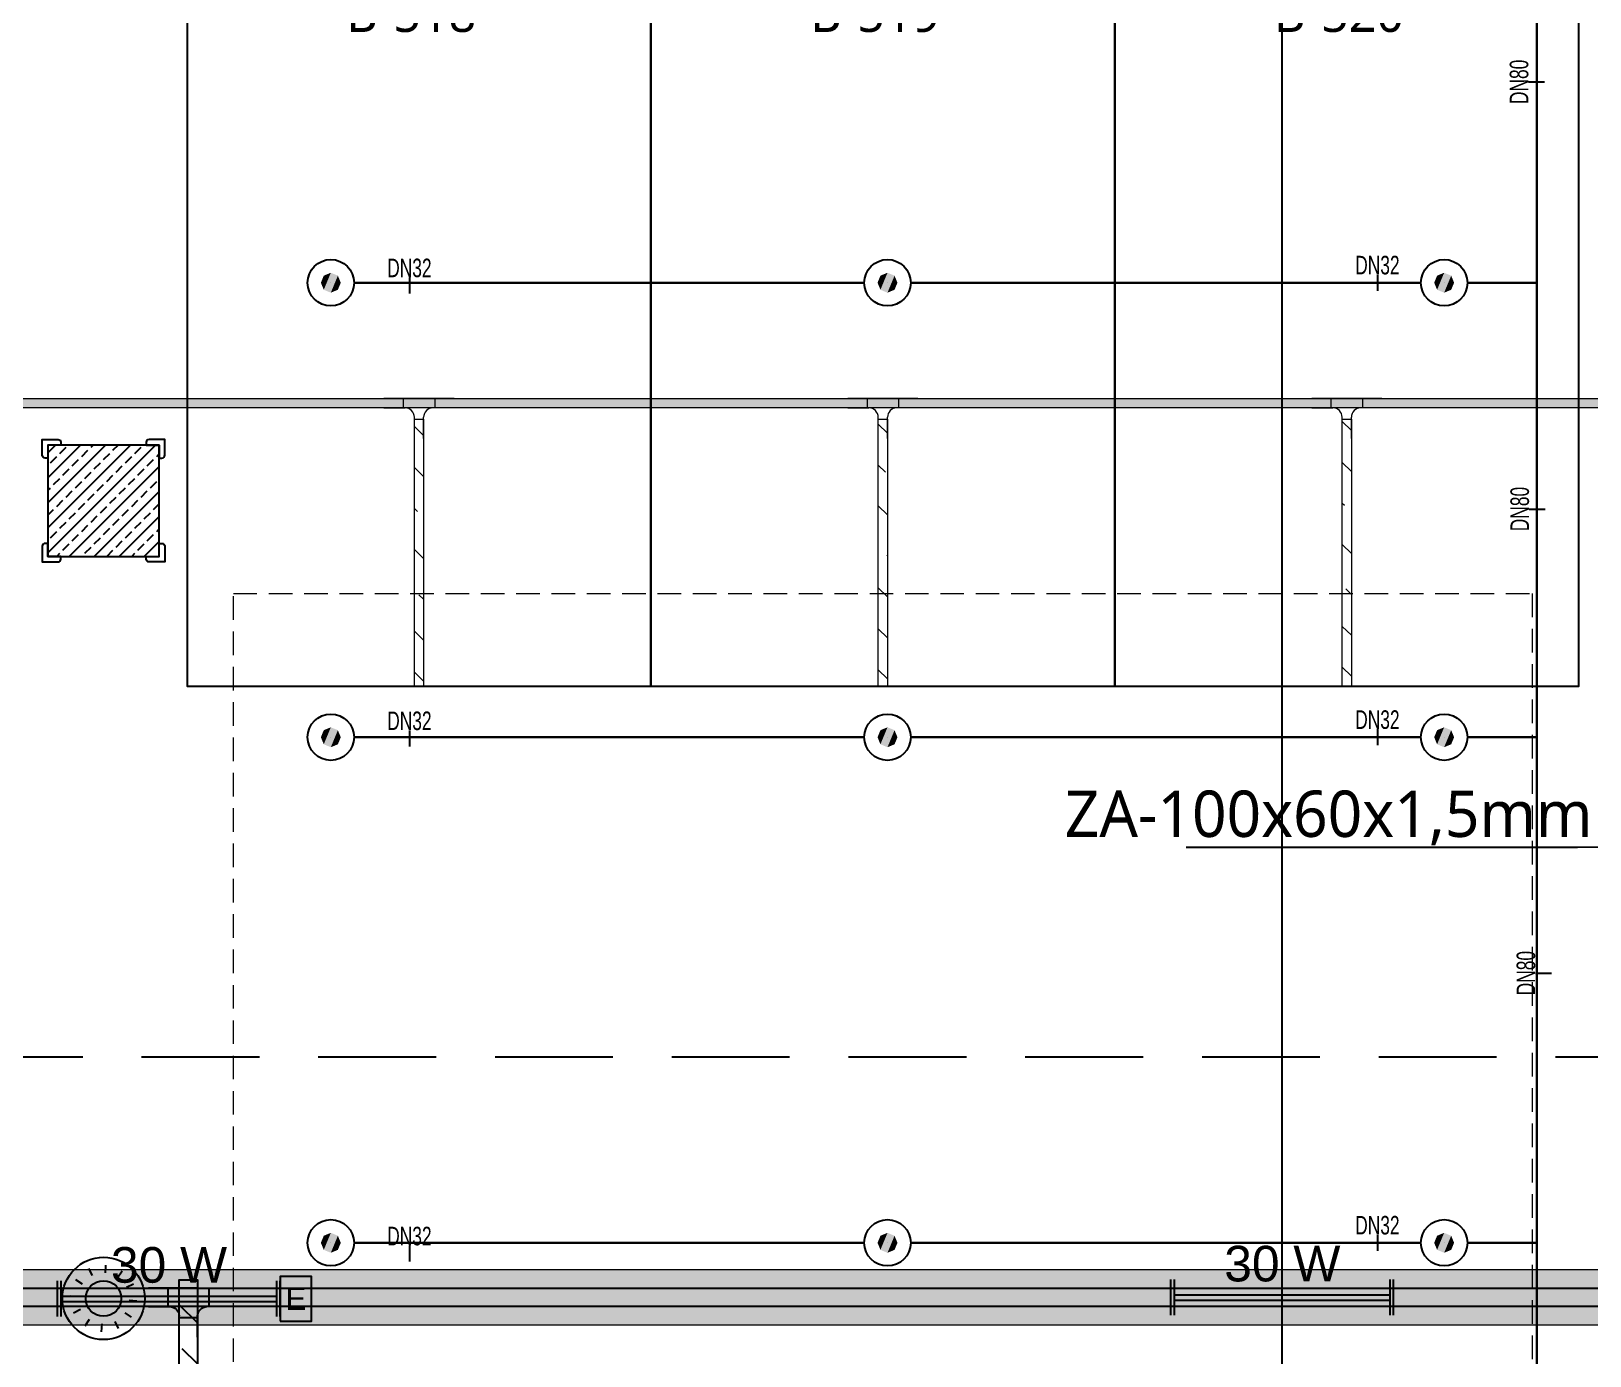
# Model space of a CAD drawing. Header units: millimetres. Extents: x -379292 to 1221486, y 92049 to 447512.
# Drawn here: x -218145 to -209745, y 156209 to 163350 of the extents above; entities that cross this region are included whole.
import ezdxf
from ezdxf import colors
from ezdxf.entities.mleader import LeaderData, LeaderLine
from ezdxf.enums import TextEntityAlignment as Align
from ezdxf.lldxf.tags import DXFTag
from ezdxf.math import Vec2, Vec3

# ---------------------------------------------------------------- set-up
doc = ezdxf.new("R2010")
doc.units = ezdxf.units.MM
doc.linetypes.add('HIDDEN', pattern=[9.525, 6.35, -3.175])
for name, color, linetype in [('-M-YNGN-BORUID', 7, 'Continuous'), ('-M-YNGN-BORUUZUN', 7, 'Continuous'), ('-M-YNGN-BORUYUK', 7, 'Continuous'), ('-M-YNGN-SPR-YUK', 7, 'Continuous'), ('-M-YNGN-ZON5-CAP-', 7, 'Continuous'), ('-M-YNGN-ZON5-SPR-', 7, 'Continuous'), ('05_HATCH CONCRETE', 141, 'Continuous'), ('05_SYMBOL', 2, 'Continuous'), ('08_DEDECTOR FLASOR', 3, 'Continuous'), ('08_HORN', 4, 'Continuous'), ('08_LAMP', 4, 'Continuous'), ('202-A-Y-MahalAd', 141, 'Continuous'), ('E_CT_ZA', 6, 'Continuous'), ('EYazı', 7, 'Continuous')]:
    doc.layers.add(name, color=color, linetype=linetype)
doc.layers.add('-M-YNGN-SPR-CAPCIZGI', color=188, linetype='Continuous', plot=False)
for name, color, linetype, lineweight in [('-M-YNGN-ZON5', 11, 'SP', 30), ('06_FORMWORK HIDDEN', 252, 'HIDDEN2', 0), ('E_CT_KA', 4, 'Continuous', 9), ('E_CT_KIRMIZI', 1, 'Continuous', 9)]:
    doc.layers.add(name, color=color, linetype=linetype, lineweight=lineweight)
doc.styles.add('CIZGI', font='tahoma.ttf', dxfattribs={"width": 0.8, "oblique": 20})
doc.styles.add('HCAD', font='HCAD.SHX', dxfattribs={"width": 0.8, "height": 0.2})
doc.styles.add('PIPESIZE', font='hcad.shx', dxfattribs={"width": 0.8})
doc.styles.add('SPR-NOT', font='romans.shx')
doc.styles.get("Standard").update_dxf_attribs({"font": 'segoeuil.ttf'})
doc.styles.add('YAZI-2', font='arial.ttf', dxfattribs={"height": 2})
tags = doc.linetypes.add('HIDDEN2', pattern=[0.1875, 0.125, -0.0625]).pattern_tags.tags
tags[6:7] = [DXFTag(74, 4), DXFTag(75, 0), DXFTag(340, '0'), DXFTag(46, 0.0), DXFTag(50, 0.0), DXFTag(44, 0.0), DXFTag(45, 0.0)]
tags[4:5] = [DXFTag(74, 4), DXFTag(75, 0), DXFTag(340, '0'), DXFTag(46, 0.0), DXFTag(50, 0.0), DXFTag(44, 0.0), DXFTag(45, 0.0)]
doc.linetypes.add('SP', pattern='A,2,-0.1,["SP",CIZGI,S=0.14,R=0.2,X=0,Y=-0.07],-0.255', length=2.355)

# ---------------------------------------------------------------- blocks, each defined once
blk = doc.blocks.new('202_Vida')
at = {"color": 0, "linetype": 'ByBlock', "ltscale": 0.2}
for points in [[(0.96, 0), (-0.96, 0)], [(0, 0.96), (0, -0.96)]]:
    blk.add_lwpolyline(points, dxfattribs=at)
at = {"color": 0, "linetype": 'ByBlock'}
for radius in [0.42, 0.23, 0.155]:
    blk.add_circle((0, 0), radius, dxfattribs=at)
blk = doc.blocks.new('202_Stoper')
at = {"color": 0, "linetype": 'ByBlock'}
for points in [[(-750, -30), (-750, -75), (-900, -75), (-900, 75), (-750, 75), (-750, 30)], [(750, -30), (750, -75), (900, -75), (900, 75), (750, 75), (750, 30)]]:
    blk.add_lwpolyline(points, dxfattribs=at)
blk.add_lwpolyline([(825, -30, 1), (825, 30), (-825, 30, 1), (-825, -30)], format="xyb", close=True, dxfattribs=at)
at = {"color": 0, "linetype": 'ByBlock', "yscale": 10, "zscale": 10, "rotation": 180}
for p, xscale in [((-877, 53), -10), ((-772, 53), 10), ((772, 53), -10), ((877, 53), 10)]:
    blk.add_blockref('202_Vida', p, dxfattribs=dict(at, xscale=xscale))
at = {"color": 0, "linetype": 'ByBlock', "yscale": 10, "zscale": 10}
for p, xscale in [((-877, -52), 10), ((-772, -52), -10), ((772, -52), 10), ((877, -52), -10)]:
    blk.add_blockref('202_Vida', p, dxfattribs=dict(at, xscale=xscale))
blk = doc.blocks.new('202_Mahalblok')
at = {"color": 0, "linetype": 'ByBlock', "flags": 128}
blk.add_lwpolyline([(0, 0), (0, 5000), (2500, 5000), (2500, 0)], close=True, dxfattribs=at)
at = {"color": 252}
blk.add_blockref('202_Stoper', (1250, 750), dxfattribs=at)
at = {"color": 0, "linetype": 'ByBlock', "ltscale": 25}
blk.add_attdef('MAHALNO', text='', height=200, dxfattribs=at).set_placement((1208.7, 1390), align=Align.BOTTOM_CENTER)
blk = doc.blocks.new('bariyer')
at = {"color": 8, "ltscale": 25}
blk.add_lwpolyline([(0, -70), (15, -70, 0.414214), (30, -55), (30, 30), (-55, 30, 0.414214), (-70, 15), (-70, 0), (0, 0)], format="xyb", close=True, dxfattribs=at)
blk = doc.blocks.new('OtoParkBodrumKatMimari')
at = {"layer": '05_HATCH CONCRETE'}
h = blk.add_hatch(dxfattribs=at)
h.set_pattern_fill('ANSI33', color=8, scale=15, angle=180, style=0)
h.set_pattern_definition([(225, (905000, -3e-07), (67.351921, -67.351921), []), (225, (904932.65, -3e-07), (67.351921, -67.351921), [47.625, -23.8125])])
h.paths.add_polyline_path([(28900, 60300), (28300, 60300), (28300, 59700), (28900, 59700)])
at = {"color": 5}
blk.add_lwpolyline([(28900, 60300), (28300, 60300), (28300, 59700), (28900, 59700)], close=True, dxfattribs=at)
at = {"layer": '05_SYMBOL', "color": 252, "linetype": 'HIDDEN', "ltscale": 100}
blk.add_lwpolyline([(128500, 57000), (19400, 57000)], dxfattribs=at)
at = {"layer": '06_FORMWORK HIDDEN', "linetype": 'HIDDEN', "ltscale": 20}
blk.add_lwpolyline([(29300, 59500), (36300, 59500), (36300, 52500), (29300, 52500)], close=True, dxfattribs=at)
at = {"layer": '05_SYMBOL', "color": 8, "xscale": -1}
blk.add_blockref('bariyer', (28300, 60300), dxfattribs=at)
at = {"layer": '05_SYMBOL', "color": 8}
blk.add_blockref('bariyer', (28900, 60300), dxfattribs=at)
at = {"layer": '05_SYMBOL', "color": 8, "rotation": 180}
blk.add_blockref('bariyer', (28300, 59700), dxfattribs=at)
at = {"layer": '05_SYMBOL', "color": 8, "xscale": -1, "rotation": 180}
blk.add_blockref('bariyer', (28900, 59700), dxfattribs=at)
at = {"layer": '202-A-Y-MahalAd', "color": 8, "ltscale": 25}
ref = blk.add_blockref('202_Mahalblok', (29050, 64000), dxfattribs=dict(at, xscale=-1, rotation=180))
ref.add_attrib('MAHALNO', 'B-518', dxfattribs={"layer": '0', "color": 0, "linetype": 'ByBlock', "ltscale": 25, "height": 200}).set_placement((30258.7, 62466.6), align=Align.BOTTOM_CENTER)
ref = blk.add_blockref('202_Mahalblok', (31550, 64000), dxfattribs=dict(at, xscale=-1, rotation=180))
ref.add_attrib('MAHALNO', 'B-519', dxfattribs={"layer": '0', "color": 0, "linetype": 'ByBlock', "ltscale": 25, "height": 200}).set_placement((32758.7, 62466.6), align=Align.BOTTOM_CENTER)
ref = blk.add_blockref('202_Mahalblok', (34050, 64000), dxfattribs=dict(at, xscale=-1, rotation=180))
ref.add_attrib('MAHALNO', 'B-520', dxfattribs={"layer": '0', "color": 0, "linetype": 'ByBlock', "ltscale": 25, "height": 200}).set_placement((35258.7, 62466.6), align=Align.BOTTOM_CENTER)
blk = doc.blocks.new('SP-C-UP-12')
at = {"ltscale": 10}
blk.add_line((0, 0), (0, 0), dxfattribs=at)
at = {"color": 1, "linetype": 'Continuous'}
blk.add_circle((0, 0), 12.5, dxfattribs=at)
at = {"ltscale": 10}
for points in [[(-5.37, 0), (-3.8, 3.8), (-3.8, -3.8), (0, 5.37)], [(-3.8, -3.8), (0, 5.37), (0, -5.37), (3.8, 3.8)], [(0, -5.37), (3.8, 3.8), (3.8, -3.8), (5.37, 0)]]:
    blk.add_solid(points, dxfattribs=at)
at = {"layer": '-M-YNGN-SPR-YUK', "style": 'SPR-NOT', "width": 0.5, "flags": 9}
for tag, p in [('YUK', (0, 17.77)), ('CAP', (0, 14.42)), ('TIP', (0.2, 10.78))]:
    blk.add_attdef(tag, text='', height=2.5, dxfattribs=at).set_placement(p, align=Align.MIDDLE_CENTER)
blk = doc.blocks.new('SPRKL100')
at = {"layer": '-M-YNGN-SPR-CAPCIZGI'}
blk.add_line((0, 0.431), (0, -0.431), dxfattribs=at)
at = {"layer": '-M-YNGN-BORUID', "color": 0, "style": 'HCAD', "width": 0.8, "flags": 1}
blk.add_attdef('DIC', text='', height=0.4, dxfattribs=at).set_placement((0, -1.693), align=Align.CENTER)
at = {"layer": '-M-YNGN-BORUUZUN', "color": 0, "style": 'HCAD', "width": 0.7}
blk.add_attdef('BOY', text='', height=0.8, dxfattribs=at).set_placement((0, -1.08), align=Align.CENTER)
at = {"layer": '-M-YNGN-BORUYUK', "color": 6, "style": 'PIPESIZE', "width": 0.8}
blk.add_attdef('YUK', text='', height=0.5, dxfattribs=at).set_placement((0, 1.866), align=Align.CENTER)
at = {"color": 0, "style": 'PIPESIZE', "width": 0.7}
blk.add_attdef('CAP', text='', height=1, dxfattribs=at).set_placement((0, 0.45), align=Align.CENTER)
blk = doc.blocks.new('A$C69E8C7F8')
at = {"layer": '-M-YNGN-ZON5', "ltscale": 500}
for p, q in [((-5413.81, 4436.86), (-5413.81, 6568.39)), ((-6051.31, 6026.86), (-5776.31, 6026.86)), ((-5751.31, 6026.86), (-5476.31, 6026.86)), ((-5413.81, 6026.86), (-5451.31, 6026.86)), ((-6051.31, 5781.86), (-5776.31, 5781.86)), ((-5751.31, 5781.86), (-5476.31, 5781.86)), ((-5413.81, 5781.86), (-5451.31, 5781.86)), ((-6051.31, 5509.36), (-5776.31, 5509.36)), ((-5751.31, 5509.36), (-5476.31, 5509.36)), ((-5413.81, 5509.36), (-5451.31, 5509.36))]:
    blk.add_line(p, q, dxfattribs=at)
at = {"layer": '-M-YNGN-ZON5-CAP-'}
ref = blk.add_blockref('SPRKL100', (-5413.97, 6135.11), dxfattribs=dict(at, xscale=10.00000000000001, yscale=10.00000000000001, zscale=10.00000000000001, rotation=90))
ref.add_attrib('CAP', 'DN80', dxfattribs={"layer": '0', "color": 0, "height": 10, "rotation": 90, "style": 'PIPESIZE', "width": 0.7}).set_placement((-5418.47, 6135.11), align=Align.CENTER)
ref = blk.add_blockref('SPRKL100', (-6021.47, 6025.33), dxfattribs=dict(at, xscale=10, yscale=10, zscale=10))
ref.add_attrib('CAP', 'DN32', dxfattribs={"layer": '0', "color": 0, "height": 10, "style": 'PIPESIZE', "width": 0.7}).set_placement((-6021.47, 6029.83), align=Align.CENTER)
ref = blk.add_blockref('SPRKL100', (-5499.79, 6026.86), dxfattribs=dict(at, xscale=10, yscale=10, zscale=10))
ref.add_attrib('CAP', 'DN32', dxfattribs={"layer": '0', "color": 0, "height": 10, "style": 'PIPESIZE', "width": 0.7}).set_placement((-5499.79, 6031.36), align=Align.CENTER)
ref = blk.add_blockref('SPRKL100', (-5413.6, 5904.86), dxfattribs=dict(at, xscale=10.00000000000001, yscale=10.00000000000001, zscale=10.00000000000001, rotation=90))
ref.add_attrib('CAP', 'DN80', dxfattribs={"layer": '0', "color": 0, "height": 10, "rotation": 90, "style": 'PIPESIZE', "width": 0.7}).set_placement((-5418.1, 5904.86), align=Align.CENTER)
ref = blk.add_blockref('SPRKL100', (-5499.79, 5781.86), dxfattribs=dict(at, xscale=10, yscale=10, zscale=10))
ref.add_attrib('CAP', 'DN32', dxfattribs={"layer": '0', "color": 0, "height": 10, "style": 'PIPESIZE', "width": 0.7}).set_placement((-5499.79, 5786.36), align=Align.CENTER)
ref = blk.add_blockref('SPRKL100', (-6021.47, 5781.24), dxfattribs=dict(at, xscale=10, yscale=10, zscale=10))
ref.add_attrib('CAP', 'DN32', dxfattribs={"layer": '0', "color": 0, "height": 10, "style": 'PIPESIZE', "width": 0.7}).set_placement((-6021.47, 5785.74), align=Align.CENTER)
ref = blk.add_blockref('SPRKL100', (-5410.26, 5654.72), dxfattribs=dict(at, xscale=10.00000000000001, yscale=10.00000000000001, zscale=10.00000000000001, rotation=90))
ref.add_attrib('CAP', 'DN80', dxfattribs={"layer": '0', "color": 0, "height": 10, "rotation": 90, "style": 'PIPESIZE', "width": 0.7}).set_placement((-5414.76, 5654.72), align=Align.CENTER)
ref = blk.add_blockref('SPRKL100', (-5499.79, 5509.36), dxfattribs=dict(at, xscale=10, yscale=10, zscale=10))
ref.add_attrib('CAP', 'DN32', dxfattribs={"layer": '0', "color": 0, "height": 10, "style": 'PIPESIZE', "width": 0.7}).set_placement((-5499.79, 5513.86), align=Align.CENTER)
ref = blk.add_blockref('SPRKL100', (-6021.47, 5503.51), dxfattribs=dict(at, xscale=10, yscale=10, zscale=10))
ref.add_attrib('CAP', 'DN32', dxfattribs={"layer": '0', "color": 0, "height": 10, "style": 'PIPESIZE', "width": 0.7}).set_placement((-6021.47, 5508.01), align=Align.CENTER)
at = {"layer": '-M-YNGN-ZON5-SPR-', "ltscale": 25}
for p in [(-6063.81, 6026.86), (-5763.81, 6026.86), (-5463.81, 6026.86), (-6063.81, 5781.86), (-5763.81, 5781.86), (-5463.81, 5781.86), (-6063.81, 5509.36), (-5763.81, 5509.36), (-5463.81, 5509.36)]:
    blk.add_blockref('SP-C-UP-12', p, dxfattribs=at)
blk = doc.blocks.new('*U733')
h = blk.add_hatch()
h.set_pattern_fill('ANSI33', color=0, scale=50, angle=1, style=0)
h.paths.add_polyline_path([(-53157.2, 50), (112.8, 50), (112.8, 0), (-53157.2, 0)])
at = {"color": 0}
blk.add_lwpolyline([(-53157.2, 50), (112.8, 50), (112.8, 0), (-53157.2, 0)], close=True, dxfattribs=at)
at = {"ltscale": 25, "flags": 1}
for tag, p in [('YUKSEKLIK', (-228.6, -148.7)), ('KALINLIK', (-228.6, -213.3))]:
    blk.add_attdef(tag, p, '', height=50, dxfattribs=at)
blk = doc.blocks.new('*U934')
h = blk.add_hatch()
h.set_pattern_fill('ANSI33', color=0, scale=50, angle=1, style=0)
h.paths.add_polyline_path([(-4340.4, 100), (59.6, 100), (59.6, 0), (-4340.4, 0)])
at = {"color": 0}
blk.add_lwpolyline([(-4340.4, 100), (59.6, 100), (59.6, 0), (-4340.4, 0)], close=True, dxfattribs=at)
at = {"ltscale": 25, "flags": 1}
for tag, p in [('YUKSEKLIK', (-228.6, -148.7)), ('KALINLIK', (-228.6, -213.3))]:
    blk.add_attdef(tag, p, '', height=50, dxfattribs=at)
blk = doc.blocks.new('*U426')
at = {"color": 0}
for p, q in [((264, 264), (-164, 264)), ((-60, 264), (-60, 164)), ((0, 264), (264, 264)), ((160, 264), (160, 164)), ((-164, 164), (-50, 164)), ((0, 0), (0, 114)), ((0, 104), (100, 104)), ((100, 0), (100, 114)), ((264, 164), (150, 164))]:
    blk.add_line(p, q, dxfattribs=at)
for centre, start, end in [((-50, 114), 0, 90), ((150, 114), 90, 180)]:
    blk.add_arc(centre, 50, start, end, dxfattribs=at)
blk = doc.blocks.new('_DOT')
at = {"color": 0, "linetype": 'ByBlock'}
blk.add_line((-0.5, 0), (-1, 0), dxfattribs=at)
at = {"color": 0, "linetype": 'ByBlock', "const_width": 0.5}
blk.add_lwpolyline([(-0.25, 0, 1), (0.25, 0, 1)], format="xyb", close=True, dxfattribs=at)
blk = doc.blocks.new('40 W SIVA ÜSTÜ ETANJ LED 50--')
at = {"layer": '08_LAMP'}
for p, q in [((-625, -100), (-625, 100)), ((-605, -100), (-605, 100)), ((605, -100), (605, 100)), ((625, -100), (625, 100)), ((-605, 15), (605, 15)), ((-605, -15), (605, -15))]:
    blk.add_line(p, q, dxfattribs=at)
at = {"layer": '08_LAMP', "color": 2, "style": 'YAZI-2'}
blk.add_text('30 W', height=200, dxfattribs=at).set_placement((0, 90), align=Align.CENTER)
blk = doc.blocks.new('40 W SIVA ÜSTÜ ETANJ LED E 50')
at = {"layer": '08_LAMP'}
for p, q in [((-625, -100), (-625, 100)), ((-605, -100), (-605, 100)), ((605, -100), (605, 100)), ((625, -100), (625, 100)), ((-605, 15), (605, 15)), ((-605, -15), (605, -15))]:
    blk.add_line(p, q, dxfattribs=at)
blk.add_lwpolyline([(625, -125), (800, -125), (800, 125), (625, 125)], close=True, dxfattribs=at)
at = {"layer": '08_LAMP', "color": 2, "style": 'YAZI-2'}
blk.add_text('30 W', height=200, dxfattribs=at).set_placement((0, 90), align=Align.CENTER)
blk.add_text('E', height=125, dxfattribs=at).set_placement((712.5, 0), align=Align.MIDDLE)
blk = doc.blocks.new('KORNA ORT TAVAN')
at = {"layer": '08_HORN', "color": 3}
for p, q in [((9.8, 137.5), (12.8, 179.4)), ((-114.2, 77.3), (-148.9, 100.8)), ((-60.2, 124), (-78.6, 161.8)), ((77.3, 114.2), (100.8, 148.9)), ((-137.5, 9.8), (-179.4, 12.8)), ((124, 60.2), (161.8, 78.6)), ((-124, -60.2), (-161.8, -78.6)), ((114.2, -77.3), (148.9, -100.8)), ((137.5, -9.8), (179.4, -12.8)), ((-77.3, -114.2), (-100.8, -148.9)), ((-9.8, -137.5), (-12.8, -179.4)), ((60.2, -124), (78.6, -161.8))]:
    blk.add_line(p, q, dxfattribs=at)
at = {"layer": '08_HORN', "color": 1}
for major_axis, start_param, end_param in [((0, 221.8), 4.712358, 10.995543), ((0, 95.8), -1.570763777940356, 4.712421529239229)]:
    blk.add_ellipse((0, 0), major_axis=major_axis, ratio=1, start_param=start_param, end_param=end_param, dxfattribs=at)
blk = doc.blocks.new('*U655')
h = blk.add_hatch()
h.set_pattern_fill('ANSI33', color=0, scale=50, angle=1, style=0)
h.paths.add_polyline_path([(-115024.3, 100), (-249.3, 100), (-249.3, 0), (-115024.3, 0)])
at = {"color": 0}
blk.add_lwpolyline([(-115024.3, 100), (-249.3, 100), (-249.3, 0), (-115024.3, 0)], close=True, dxfattribs=at)
at = {"ltscale": 25, "flags": 1}
for tag, p in [('YUKSEKLIK', (-228.6, -148.7)), ('KALINLIK', (-228.6, -213.3))]:
    blk.add_attdef(tag, p, '', height=50, dxfattribs=at)
blk = doc.blocks.new('*U722')
h = blk.add_hatch()
h.set_pattern_fill('ANSI33', color=0, scale=50, angle=1, style=0)
h.paths.add_polyline_path([(-115264.3, 300), (-889.1, 300), (-889.1, 0), (-115264.3, 0)])
at = {"color": 0}
blk.add_lwpolyline([(-115264.3, 300), (-889.1, 300), (-889.1, 0), (-115264.3, 0)], close=True, dxfattribs=at)
at = {"ltscale": 25, "flags": 1}
for tag, p in [('YUKSEKLIK', (-228.6, -148.7)), ('KALINLIK', (-228.6, -213.3))]:
    blk.add_attdef(tag, p, '', height=50, dxfattribs=at)
blk = doc.blocks.new('*U1011')
h = blk.add_hatch()
h.set_pattern_fill('ANSI33', color=0, scale=50, angle=1, style=0)
h.paths.add_polyline_path([(-2092.9, 50), (-652.9, 50), (-652.9, 0), (-2092.9, 0)])
at = {"color": 0}
blk.add_lwpolyline([(-2092.9, 50), (-652.9, 50), (-652.9, 0), (-2092.9, 0)], close=True, dxfattribs=at)
at = {"ltscale": 25, "flags": 1}
for tag, p in [('YUKSEKLIK', (-228.6, -148.7)), ('KALINLIK', (-228.6, -213.3))]:
    blk.add_attdef(tag, p, '', height=50, dxfattribs=at)
blk = doc.blocks.new('*U1012')
at = {"color": 0}
for p, q in [((214, 214), (-164, 214)), ((-60, 214), (-60, 164)), ((0, 214), (214, 214)), ((110, 214), (110, 164)), ((-164, 164), (-50, 164)), ((0, 0), (0, 114)), ((0, 104), (50, 104)), ((50, 0), (50, 114)), ((214, 164), (100, 164))]:
    blk.add_line(p, q, dxfattribs=at)
for centre, start, end in [((-50, 114), 0, 90), ((100, 114), 90, 180)]:
    blk.add_arc(centre, 50, start, end, dxfattribs=at)

msp = doc.modelspace()

# ---------------------------------------------------------------- block references
at = {"color": 8}
msp.add_blockref('OtoParkBodrumKatMimari', (-246354.8, 100818.8), dxfattribs=at)

# ---------------------------------------------------------------- next in the draw order: linework, layer by layer
msp.add_line((-211402.1, 140801.7), (-211402.1, 188344.1), dxfattribs=at)

# ---------------------------------------------------------------- next in the draw order: block references
at = {"layer": '-M-YNGN-ZON5', "ltscale": 25, "xscale": 10, "yscale": 10, "zscale": 10}
msp.add_blockref('A$C69E8C7F8', (-155891.8, 101725.1), dxfattribs=at)
at = {"layer": '08_DEDECTOR FLASOR'}
msp.add_blockref('KORNA ORT TAVAN', (-217754.8, 156518.8), dxfattribs=at)
at = {"layer": '08_LAMP', "xscale": 0.96, "yscale": 0.96, "zscale": 0.96}
for name, p in [('40 W SIVA ÜSTÜ ETANJ LED E 50', (-217402.1, 156517.2)), ('40 W SIVA ÜSTÜ ETANJ LED 50--', (-211402.1, 156524.1))]:
    msp.add_blockref(name, p, dxfattribs=at)
at = {"layer": 'E_CT_KA', "rotation": 180}
msp.add_blockref('*U722', (-230494.1, 156674.6), dxfattribs=at)
at = {"layer": 'E_CT_KIRMIZI', "color": 1}
for name, p, rotation in [('*U733', (-229692.1, 161368.8), 180), ('*U1011', (-216029.8, 161911.7), 90.00000000000006), ('*U1011', (-213529.8, 161911.7), 90.00000000000006), ('*U1011', (-211029.8, 161911.7), 90.00000000000006)]:
    msp.add_blockref(name, p, dxfattribs=dict(at, rotation=rotation))
at = {"layer": 'E_CT_KIRMIZI', "color": 2}
for p in [(-216079.8, 161154.8), (-213579.8, 161154.8), (-211079.8, 161154.8)]:
    msp.add_blockref('*U1012', p, dxfattribs=at)
at = {"layer": 'E_CT_ZA', "color": 112}
for name, p, rotation in [('*U934', (-217247.8, 156559.2), 90), ('*U655', (-230054.1, 156574.6), 180)]:
    msp.add_blockref(name, p, dxfattribs=dict(at, rotation=rotation))
at = {"layer": 'E_CT_ZA', "color": 2, "xscale": -1}
msp.add_blockref('*U426', (-217247.8, 156310.6), dxfattribs=at)

# ---------------------------------------------------------------- next in the draw order: leaders
at = {"layer": 'EYazı', "color": 7}
ml = msp.add_multileader_mtext('Standard', dxfattribs=at)
ml.set_content('ZA-100x60x1,5mm', color=7)
ml.set_leader_properties(color=1)
ml.set_arrow_properties(name='DOT')
ml.build(insert=Vec2(0, 0))
ml.multileader.update_dxf_attribs({"text_left_attachment_type": 6, "text_right_attachment_type": 6, "dogleg_length": 50, "arrow_head_size": 62.5})
ctx = ml.context
ctx.base_point, ctx.char_height, ctx.arrow_head_size, ctx.landing_gap_size, ctx.plane_origin = Vec3(-212599.1, 158949.5), 250, 62.5, 25, Vec3(-210406.9, 158905.8)
ctx.left_attachment, ctx.right_attachment = 6, 6
notes = []
notes.append((ctx, [(0, (1, 1, 0), (-209812.1, 158949.5), (-1, 0), 62.5, [(0, [(-208954.8, 158956.2)], 0, [])])]))
ctx.mtext.insert, ctx.mtext.width, ctx.mtext.defined_height, ctx.mtext.line_spacing_style, ctx.mtext.flow_direction = Vec3(-212574.1, 159256.2), 2000, 439.9, 2, 5
for ctx, leaders in notes:
    for number, flags, end, landing, length, lines in leaders:
        leader = LeaderData()
        leader.index, (leader.has_last_leader_line, leader.has_dogleg_vector, leader.attachment_direction) = number, flags
        leader.last_leader_point, leader.dogleg_vector, leader.dogleg_length = Vec3(end), Vec3(landing), length
        for number, points, colour, breaks in lines:
            line = LeaderLine()
            line.index, line.vertices, line.color, line.breaks = number, Vec3.list(points), colors.encode_raw_color(colour), breaks
            leader.lines.append(line)
        ctx.leaders.append(leader)

doc.saveas('drawing.dxf')
